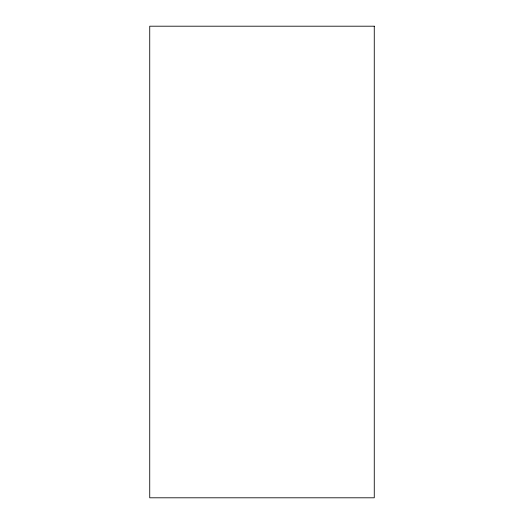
<?xml version="1.0" encoding="UTF-8"?>
<svg xmlns="http://www.w3.org/2000/svg" width="524" height="524" viewBox="0 0 524 524"><rect width="100%" height="100%" fill="white"/><g stroke="black" fill="none" stroke-linecap="round" stroke-linejoin="round"><path stroke-width="0.79" d="M374.267 26.2L149.733 26.2L149.733 497.8L374.267 497.8L374.267 26.2"/></g></svg>
